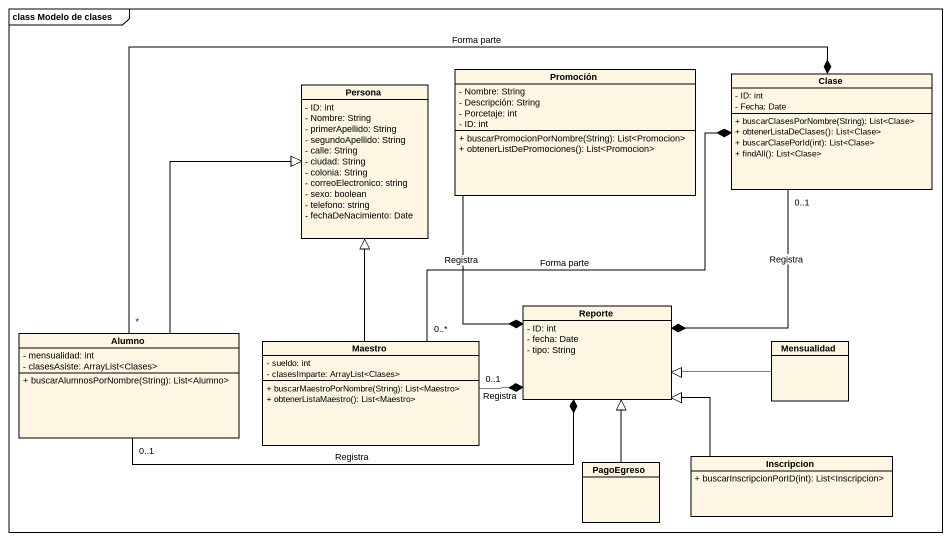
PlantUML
@startuml
mainframe class Modelo de clases
hide circle
hide empty members
skinparam classAttributeIconSize 0
class Persona {
  - ID: int
  - Nombre: String
  - primerApellido: String
  - segundoApellido: String
  - calle: String
  - ciudad: String
  - colonia: String
  - correoElectronico: string
  - sexo: boolean
  - telefono: string
  - fechaDeNacimiento: Date
}
class Promoción {
  - Nombre: String
  - Descripción: String
  - Porcetaje: int
  - ID: int
  + buscarPromocionPorNombre(String): List<Promocion>
  + obtenerListDePromociones(): List<Promocion>
}
class Clase {
  - ID: int
  - Fecha: Date
  + buscarClasesPorNombre(String): List<Clase>
  + obtenerListaDeClases(): List<Clase>
  + buscarClasePorId(int): List<Clase>
  + findAll(): List<Clase>
}
class Reporte {
  - ID: int
  - fecha: Date
  - tipo: String
}
class Alumno {
  - mensualidad: int
  - clasesAsiste: ArrayList<Clases>
  + buscarAlumnosPorNombre(String): List<Alumno>
}
class Maestro {
  - sueldo: int
  - clasesImparte: ArrayList<Clases>
  + buscarMaestroPorNombre(String): List<Maestro>
  + obtenerListaMaestro(): List<Maestro>
}
class Mensualidad
class PagoEgreso
class Inscripcion {
  + buscarInscripcionPorID(int): List<Inscripcion>
}
Promoción --* Reporte : Registra
Clase "0..1" --* Reporte : Registra
Alumno -up-|> Persona
Alumno "*" -right-* Clase : Forma parte
Alumno "0..1" -right-* Reporte : Registra
Maestro -up-|> Persona
Maestro "0..*" -right-* Clase : Forma parte
Maestro "0..1" -right-* Reporte : Registra
Mensualidad -left-|> Reporte
PagoEgreso -up-|> Reporte
Inscripcion -up-|> Reporte
@enduml
